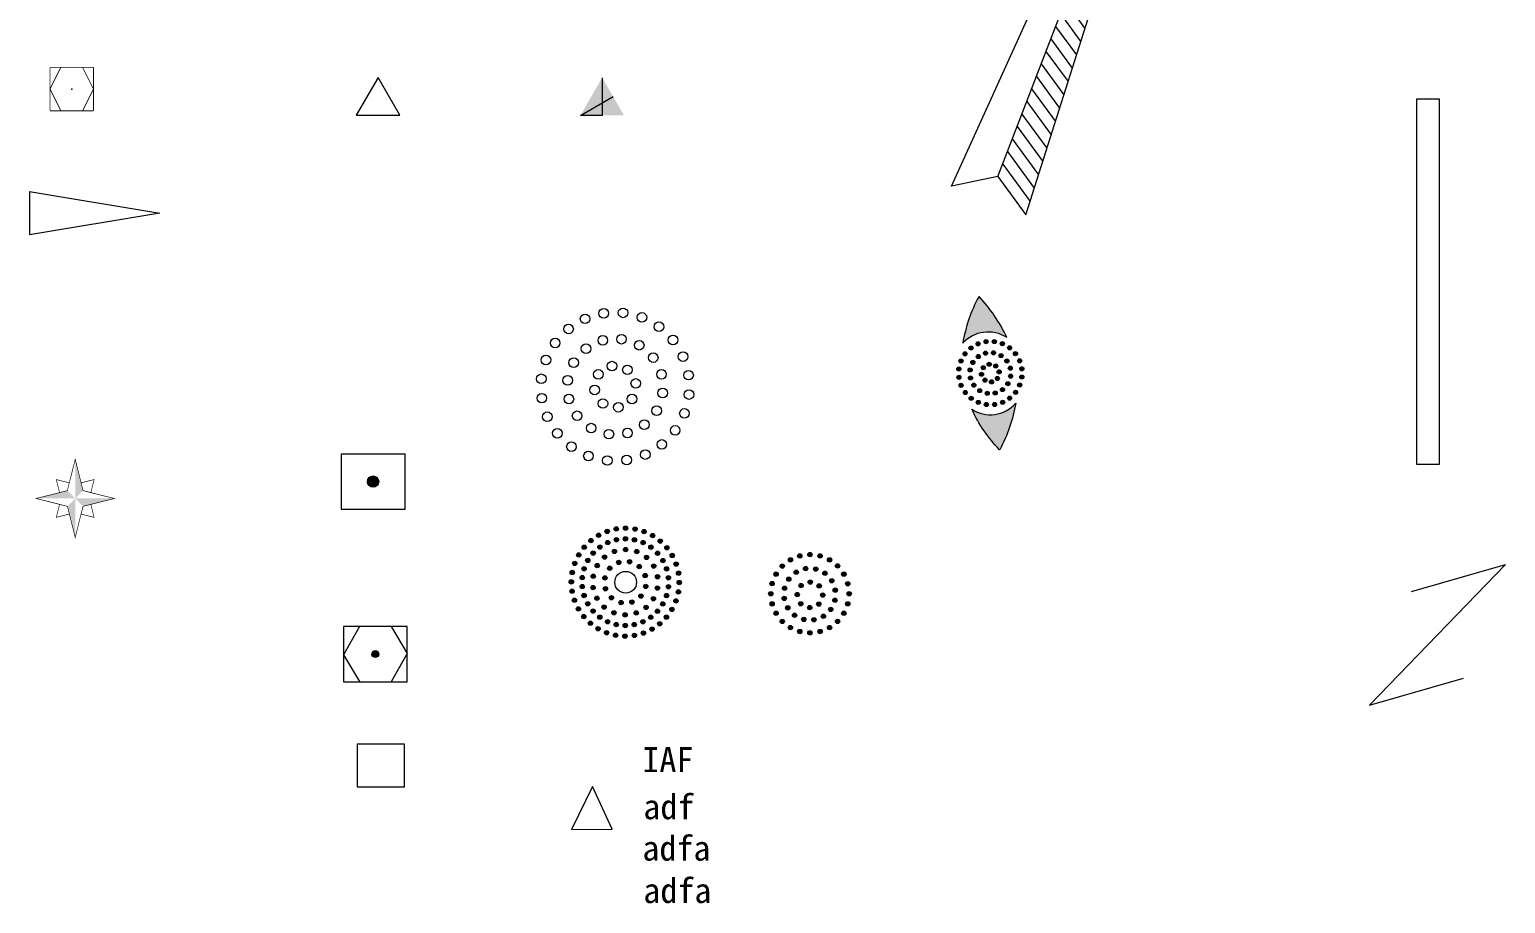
# Model space of a CAD drawing. Header units: metres. Extents: x 19099176 to 20012161, y 3456532 to 4050667.
# Drawn here: x 19149669 to 19179165, y 3725756 to 3743223 of the extents above; entities that cross this region are included whole.
import ezdxf

# ---------------------------------------------------------------- set-up
doc = ezdxf.new("R2010")
doc.units = ezdxf.units.M
doc.header["$MEASUREMENT"] = 0
doc.linetypes.add('ddhxT', pattern=[0])
doc.layers.get('0').update_dxf_attribs({"color": 250, "lineweight": 0})
doc.styles.add('Legend', font='simhei.ttf')

# ---------------------------------------------------------------- blocks, each defined once
blk = doc.blocks.new('DME')
at = {"const_width": 0.02}
for points in [[(-0.25, 0.5), (-0.5, 0)], [(-0.4999999999999966, -0.5), (-0.5, 0.5)], [(-0.5, 0.5), (0.5, 0.5)], [(0.25, 0.5), (0.5, 0)], [(0.5, 0.5), (0.5, -0.5)], [(-0.5, 0), (-0.25, -0.5)], [(0.5, 0), (0.25, -0.5)], [(0.5, -0.5), (-0.4999999999999966, -0.5)]]:
    blk.add_lwpolyline(points, dxfattribs=at)
blk.add_point((0, 0))
blk = doc.blocks.new('TOOL010')
for p, q in [((0, 0.577350269189626), (-0.5000000000000002, -0.2886751345948128)), ((0.5, -0.288675134594813), (0, 0.577350269189626)), ((-0.5000000000000001, -0.288675134594813), (0.5, -0.288675134594813))]:
    blk.add_line(p, q)
blk = doc.blocks.new('强制报告点')
for p, q in [((0, 0.577350269189765), (0, -0.2886751345947687)), ((-0.5, -0.2886751345947687), (0.25, 0.144337567297498)), ((0, -0.2886751345947687), (-0.5, -0.2886751345947687))]:
    blk.add_line(p, q)
blk.add_solid([(0, 0.577350269189765), (-0.5, -0.2886751345947687), (0.5, -0.2886751345947687)])
blk = doc.blocks.new('羽毛')
for p, q in [((-6.391012528474247, -14.09968621527029), (0, 0)), ((-5.327378893327078, -13.87829649848697), (0, 0)), ((-4.685083696596591, -14.7545309401581), (-5.68e-14, 2.84e-14)), ((-0.2420454370471816, -0.6305499212105872), (-0.212863239813089, -0.6703609713792531)), ((-0.131494709736728, -0.3425554304002247), (-0.1156410559699736, -0.3641833633623221)), ((-0.3525961643576068, -0.9185444120209352), (-0.3100854236562327, -0.976538579396184)), ((-0.463146891668032, -1.206538902831282), (-0.4073076074993196, -1.282716187413114)), ((-0.5736976189784855, -1.494533393641653), (-0.5045297913424635, -1.588893795430044)), ((-0.6842483462888822, -1.782527884452008), (-0.6017519751855787, -1.895071403446975)), ((-0.9053498009097892, -2.358516866072732), (-0.7961963428718093, -2.507426619480837)), ((-0.7947990735993358, -2.07052237526237), (-0.6989741590286941, -2.201249011463914)), ((-1.015900528220214, -2.646511356883066), (-0.8934185267149246, -2.813604227497768)), ((-1.126451255530639, -2.934505847693428), (-0.9906407105580683, -3.1197818355147)), ((-1.237001982841064, -3.222500338503792), (-1.087862894401155, -3.425959443531631)), ((-1.347552710151489, -3.51049482931414), (-1.185085078244297, -3.732137051548555)), ((-1.458103437461943, -3.798489320124494), (-1.282307262087414, -4.038314659565486)), ((-1.679204892082793, -4.374478301745221), (-1.476751629773643, -4.650669875599355)), ((-1.568654164772367, -4.086483810934851), (-1.379529445930528, -4.344492267582417)), ((-1.789755619393246, -4.662472792555568), (-1.57397381361676, -4.956847483616286)), ((-1.900306346703671, -4.950467283365938), (-1.671195997459903, -5.263025091633223)), ((-2.010857074014096, -5.238461774176272), (-1.768418181303018, -5.569202699650148)), ((-2.121407801324551, -5.526456264986626), (-1.865640365146133, -5.875380307667086)), ((-2.342509255945401, -6.102445246607343), (-2.060084732832364, -6.487735523700948)), ((-2.231958528634946, -5.81445075579699), (-1.962862548989249, -6.18155791568401)), ((-2.453059983255826, -6.390439737417699), (-2.15730691667548, -6.793913131717862)), ((-2.563610710566279, -6.67843422822807), (-2.254529100518595, -7.100090739734794)), ((-2.674161437876704, -6.966428719038412), (-2.351751284361739, -7.406268347751727)), ((-2.78471216518713, -7.254423209848782), (-2.448973468204854, -7.712445955768671)), ((-2.895262892497555, -7.542417700659136), (-2.54619565204797, -8.018623563785594)), ((-3.116364347118433, -8.118406682279847), (-2.7406400197342, -8.630978779819463)), ((-3.005813619808008, -7.830412191469492), (-2.643417835891085, -8.324801171802532)), ((-3.226915074428858, -8.406401173090202), (-2.837862203577343, -8.937156387836403)), ((-3.337465801739313, -8.694395663900558), (-2.935084387420458, -9.243333995853332)), ((-3.448016529049708, -8.982390154710913), (-3.032306571263574, -9.549511603870261)), ((-3.558567256360162, -9.270384645521276), (-3.129528755106689, -9.855689211887196)), ((-3.669117983670588, -9.55837913633163), (-3.226750938949805, -10.16186681990412)), ((-3.890219438291466, -10.13436811795234), (-3.421195306636036, -10.77422203593798)), ((-3.779668710981013, -9.846373627141979), (-3.323973122792922, -10.46804442792105)), ((-4.000770165601919, -10.42236260876269), (-3.51841749047918, -11.08039964395491)), ((-4.111320892912317, -10.71035709957304), (-3.615639674322295, -11.38657725197184)), ((-4.221871620222772, -10.99835159038341), (-3.71286185816541, -11.69275485998877)), ((-4.332422347533166, -11.28634608119376), (-3.810084042008526, -11.9989324680057)), ((-4.553523802154045, -11.86233506281447), (-4.004528409694755, -12.61128768403956)), ((-4.442973074843621, -11.57434057200412), (-3.907306225851641, -12.30511007602263)), ((-4.6640745294645, -12.15032955362482), (-4.101750593537872, -12.9174652920565)), ((-4.774625256774925, -12.43832404443518), (-4.198972777381015, -13.22364290007343)), ((-4.885175984085349, -12.72631853524554), (-4.296194961224131, -13.52982050809037)), ((-4.999219857705952, -13.00954759246346), (-4.393417145067246, -13.83599811610729)), ((-5.106277438706229, -13.30230751686626), (-4.490639328910362, -14.14217572412422)), ((-5.327378893327078, -13.87829649848697), (-6.391012528474247, -14.09968621527029)), ((-5.327378893327078, -13.87829649848697), (-4.685083696596591, -14.7545309401581)), ((-5.216828166016653, -13.59030200767661), (-4.587861512753476, -14.44835333214117))]:
    blk.add_line(p, q)
blk = doc.blocks.new('_ClosedBlank')
at = {"color": 0}
for p, q in [((-1, 0.1666666666666667), (0, 0)), ((-1, 0.1666666666666667), (-1, -0.1666666666666667)), ((0, 0), (-1, -0.1666666666666667))]:
    blk.add_line(p, q, dxfattribs=at)
blk = doc.blocks.new('TOOL020')
at = {"color": 7, "const_width": 0.05}
blk.add_lwpolyline([(-0.601040764008566, -0.601040764008566), (-3, 0), (-0.601040764008566, 0.601040764008566), (0, 3), (0.601040764008566, 0.601040764008566), (3, 0), (0.601040764008566, -0.601040764008566), (0, -3)], close=True, dxfattribs=at)
for points in [[(-1.199415842747129, 0.4511224956641335), (-1.449568901432421, 1.449568901432421), (-0.4511224956641371, 1.199415842747136)], [(0.4511224956641371, 1.199415842747136), (1.449568901432421, 1.449568901432421), (1.199415842747129, 0.4511224956641335)], [(-0.4511224956641371, -1.199415842747136), (-1.449568901432421, -1.449568901432421), (-1.199415842747129, -0.4511224956641335)], [(1.199415842747129, -0.4511224956641335), (1.449568901432421, -1.449568901432421), (0.4511224956641371, -1.199415842747136)]]:
    blk.add_lwpolyline(points, dxfattribs=at)
at = {"color": 7}
for points in [[(0, 3), (0, 0), (0.601040764008566, 0.601040764008566)], [(0, 0), (-0.601040764008566, 0.601040764008566), (-3, 0)], [(0, 0), (0, -3), (-0.601040764008566, -0.601040764008566)], [(0, 0), (3, 0), (0.601040764008566, -0.601040764008566)]]:
    blk.add_solid(points, dxfattribs=at)
blk = doc.blocks.new('FVOR')
at = {"color": 7, "linetype": 'Continuous', "lineweight": 0}
blk.add_lwpolyline([(-0.04999999999999893, 0), (0.05000000000000071, 0), (0.05000000000000071, 1.6), (-0.04999999999999893, 1.6), (-0.04999999999999893, 0)], close=True, dxfattribs=at)
blk = doc.blocks.new('NDB1')
for centre in [(1334.349452562579, 470.2965033167625), (1334.697545908697, 470.3989749931116), (1335.060299882898, 470.4078618446606), (1335.412993401773, 470.3225582464956), (1334.039741831075, 470.1074300905484), (1335.731590984586, 470.1488774985096), (1333.789519988786, 469.8446403423568), (1334.367657825242, 469.7380837937617), (1334.681753228197, 469.8924272745871), (1335.031004235039, 469.9148229504844), (1335.362240546237, 469.8018612831852), (1335.994380732784, 469.8986556559821), (1333.61583924056, 469.5260427595399), (1334.136536204111, 469.4752899040004), (1334.852314366111, 469.4110242229722), (1335.625034435998, 469.5707396620533), (1336.183453958998, 469.5889449247143), (1333.530535642636, 469.1733492409012), (1334.023574536572, 469.1440535928032), (1334.597544503937, 469.25549147928), (1335.142442121276, 469.3408529833578), (1335.779377916821, 469.2566442590974), (1336.285925635348, 469.2408515785955), (1334.527373264322, 468.9653637241145), (1335.297974865207, 469.0860831209438), (1335.801773592717, 468.9073932520168), (1336.294812486656, 468.8780976041576), (1333.539422493945, 468.8105952664637), (1334.045970212708, 468.7948025859614), (1334.682906008016, 468.710593861701), (1334.973033763177, 468.640422622087), (1335.227803625592, 468.7959553657793), (1335.688811925182, 468.5761569408201), (1333.641894170531, 468.4625019203445), (1334.200313693294, 468.4807071830055), (1335.457690304291, 468.3133630510592), (1336.209508888729, 468.5254040852801), (1333.830967396745, 468.1527911888384), (1334.463107583055, 468.2495855618736), (1334.794343894253, 468.136623894336), (1335.143594901332, 468.1590195704721), (1336.035828140506, 468.2068065024637), (1334.093757144699, 467.9025693465492), (1334.412354727516, 467.7288885983248), (1335.475895566713, 467.7549435282967), (1335.785606298217, 467.9440167545104), (1334.765048246391, 467.6435850003977), (1335.127802220832, 467.6524718517085)]:
    blk.add_circle(centre, 0.08999999999999997)
blk = doc.blocks.new('NDME')
at = {"linetype": 'Continuous', "lineweight": -2}
h = blk.add_hatch(color=7, dxfattribs=at)
edge = h.paths.add_edge_path()
edge.add_arc((-4.485819135879865e-05, -2.273736754432321e-13), 0.025, 0, 360)
at = {"color": 7, "linetype": 'Continuous', "lineweight": -2}
blk.add_lwpolyline([(-0.1399000000001251, -0.120900000000006), (0.1400000000003274, -0.120900000000006), (0.1400000000003274, 0.1208000000000311), (-0.1399000000001251, 0.1208000000000311), (-0.1399000000001251, -0.120900000000006)], close=True, dxfattribs=at)
blk.add_circle((-4.485819135879865e-05, 0), 0.025, dxfattribs=at)
blk = doc.blocks.new('NLOC2')
h = blk.add_hatch(color=256)
edge = h.paths.add_edge_path()
edge.add_arc((-0.5454016056619366, -0.1344090463513794), 0.6825679518313463, 25.2522999999998, 43.43013055555536)
edge.add_line((-0.04971171725082968, 0.3348356056091006), (-0.0510990107941085, 0.3346473473340197))
edge.add_arc((0.5517244506654606, 0.01448663272162776), 0.6825679518313416, 152.0271416666667, 170.2049722222222)
edge.add_line((-0.1208934800406496, 0.1306078114939737), (-0.1208934796523344, 0.1306078097738776))
edge.add_arc((-0.009504310959528084, 0.03336519638673963), 0.147863696559688, 56.57818437177758, 138.879078816222, ccw=False)
h = blk.add_hatch(color=256)
edge = h.paths.add_edge_path()
edge.add_arc((-0.05373292898457294, 0.1281813063828849), 0.008999999999999998, 0, 360)
h = blk.add_hatch(color=256)
edge = h.paths.add_edge_path()
edge.add_arc((-0.01872082837417111, 0.1377126772920292), 0.008999999999999998, 0, 360)
h = blk.add_hatch(color=256)
edge = h.paths.add_edge_path()
edge.add_arc((0.01756516415389342, 0.1378574761661184), 0.008999999999999998, 0, 360)
h = blk.add_hatch(color=256)
edge = h.paths.add_edge_path()
edge.add_arc((0.05265221817717247, 0.128605835201256), 0.008999999999999998, 0, 360)
h = blk.add_hatch(color=256)
edge = h.paths.add_edge_path()
edge.add_arc((-0.1106408039931921, 0.08415245096978197), 0.008999999999999998, 0, 360)
h = blk.add_hatch(color=256)
edge = h.paths.add_edge_path()
edge.add_arc((-0.0850851208797394, 0.1099129106149803), 0.008999999999999998, 0, 360)
h = blk.add_hatch(color=256)
edge = h.paths.add_edge_path()
edge.add_arc((-0.05305762824900739, 0.07231376732829631), 0.008999999999999998, 0, 360)
h = blk.add_hatch(color=256)
edge = h.paths.add_edge_path()
edge.add_arc((-0.02133826249519188, 0.08710092926230573), 0.008999999999999998, 0, 360)
h = blk.add_hatch(color=256)
edge = h.paths.add_edge_path()
edge.add_arc((0.01362541219350533, 0.08862400975783657), 0.008999999999999998, 0, 360)
h = blk.add_hatch(color=256)
edge = h.paths.add_edge_path()
edge.add_arc((0.04651049329095258, 0.07665113361633757), 0.008999999999999998, 0, 360)
h = blk.add_hatch(color=256)
edge = h.paths.add_edge_path()
edge.add_arc((0.08414920894574607, 0.1105882384400729), 0.008999999999999998, 0, 360)
h = blk.add_hatch(color=256)
edge = h.paths.add_edge_path()
edge.add_arc((0.1099096685911718, 0.08503255532639287), 0.008999999999999998, 0, 360)
h = blk.add_hatch(color=256)
edge = h.paths.add_edge_path()
edge.add_arc((-0.1379100417188965, 0.01756840617827038), 0.008999999999999998, 0, 360)
h = blk.add_hatch(color=256)
edge = h.paths.add_edge_path()
edge.add_arc((-0.1286584007539204, 0.052655460200981), 0.008999999999999998, 0, 360)
h = blk.add_hatch(color=256)
edge = h.paths.add_edge_path()
edge.add_arc((-0.08867657531118311, 0.0136286542168591), 0.008999999999999998, 0, 360)
h = blk.add_hatch(color=256)
edge = h.paths.add_edge_path()
edge.add_arc((-0.07670369916922937, 0.04651373531442005), 0.008999999999999998, 0, 360)
h = blk.add_hatch(color=256)
edge = h.paths.add_edge_path()
edge.add_arc((-0.03867363201334229, -0.005269439166568191), 0.008999999999999998, 0, 360)
h = blk.add_hatch(color=256)
edge = h.paths.add_edge_path()
edge.add_arc((-0.03106317794663482, 0.02359337706002407), 0.008999999999999998, 0, 360)
h = blk.add_hatch(color=256)
edge = h.paths.add_edge_path()
edge.add_arc((-0.005272681190035655, 0.03862106645988206), 0.008999999999999998, 0, 360)
h = blk.add_hatch(color=256)
edge = h.paths.add_edge_path()
edge.add_arc((0.02359013503610186, 0.03101061239351566), 0.008999999999999998, 0, 360)
h = blk.add_hatch(color=256)
edge = h.paths.add_edge_path()
edge.add_arc((0.03861782443618722, 0.00522011563725755), 0.008999999999999998, 0, 360)
h = blk.add_hatch(color=256)
edge = h.paths.add_edge_path()
edge.add_arc((0.07231052530460147, 0.05300506269588823), 0.008999999999999998, 0, 360)
h = blk.add_hatch(color=256)
edge = h.paths.add_edge_path()
edge.add_arc((0.08709768723838351, 0.02128569694195903), 0.008999999999999998, 0, 360)
h = blk.add_hatch(color=256)
edge = h.paths.add_edge_path()
edge.add_arc((0.1281780643594175, 0.05368036343168114), 0.008999999999999998, 0, 360)
h = blk.add_hatch(color=256)
edge = h.paths.add_edge_path()
edge.add_arc((0.1377094352683343, 0.01866826282162037), 0.008999999999999998, 0, 360)
h = blk.add_hatch(color=256)
edge = h.paths.add_edge_path()
edge.add_arc((-0.1377652428454894, -0.01871758635093101), 0.008999999999999998, 0, 360)
h = blk.add_hatch(color=256)
edge = h.paths.add_edge_path()
edge.add_arc((-0.128233871935663, -0.05372968696099178), 0.008999999999999998, 0, 360)
h = blk.add_hatch(color=256)
edge = h.paths.add_edge_path()
edge.add_arc((-0.08715349481553858, -0.02133502047126967), 0.008999999999999998, 0, 360)
h = blk.add_hatch(color=256)
edge = h.paths.add_edge_path()
edge.add_arc((-0.07236633288084704, -0.05305438622519887), 0.008999999999999998, 0, 360)
h = blk.add_hatch(color=256)
edge = h.paths.add_edge_path()
edge.add_arc((-0.02364594261325692, -0.0310599359228263), 0.008999999999999998, 0, 360)
h = blk.add_hatch(color=256)
edge = h.paths.add_edge_path()
edge.add_arc((0.00521687361288059, -0.0386703899891927), 0.008999999999999998, 0, 360)
h = blk.add_hatch(color=256)
edge = h.paths.add_edge_path()
edge.add_arc((0.03100737036947976, -0.02364270058933471), 0.008999999999999998, 0, 360)
h = blk.add_hatch(color=256)
edge = h.paths.add_edge_path()
edge.add_arc((0.05300182067185233, -0.07236309085760695), 0.008999999999999998, 0, 360)
h = blk.add_hatch(color=256)
edge = h.paths.add_edge_path()
edge.add_arc((0.0766478915929838, -0.04656305884373069), 0.008999999999999998, 0, 360)
h = blk.add_hatch(color=256)
edge = h.paths.add_edge_path()
edge.add_arc((0.08862076773402805, -0.01367797774616974), 0.008999999999999998, 0, 360)
h = blk.add_hatch(color=256)
edge = h.paths.add_edge_path()
edge.add_arc((0.1286025931767654, -0.05270478373029164), 0.008999999999999998, 0, 360)
h = blk.add_hatch(color=256)
edge = h.paths.add_edge_path()
edge.add_arc((0.1378542341417415, -0.01761772970758102), 0.008999999999999998, 0, 360)
h = blk.add_hatch(color=256)
edge = h.paths.add_edge_path()
edge.add_arc((-0.1099654761683269, -0.08508187885570351), 0.008999999999999998, 0, 360)
h = blk.add_hatch(color=256)
edge = h.paths.add_edge_path()
edge.add_arc((-0.08420501652290113, -0.1106375619693836), 0.008999999999999998, 0, 360)
h = blk.add_hatch(color=256)
edge = h.paths.add_edge_path()
edge.add_arc((-0.05270802575341804, -0.1286551587305667), 0.008999999999999998, 0, 360)
h = blk.add_hatch(color=256)
edge = h.paths.add_edge_path()
edge.add_arc((-0.04656630086810765, -0.07670045714564822), 0.008999999999999998, 0, 360)
h = blk.add_hatch(color=256)
edge = h.paths.add_edge_path()
edge.add_arc((-0.01762097173104848, -0.1379067996954291), 0.008999999999999998, 0, 360)
h = blk.add_hatch(color=256)
edge = h.paths.add_edge_path()
edge.add_arc((-0.0136812197697509, -0.08867333328714722), 0.008999999999999998, 0, 360)
h = blk.add_hatch(color=256)
edge = h.paths.add_edge_path()
edge.add_arc((0.01866502079792554, -0.1377620008213398), 0.008999999999999998, 0, 360)
h = blk.add_hatch(color=256)
edge = h.paths.add_edge_path()
edge.add_arc((0.02128245491894631, -0.08715025279161637), 0.008999999999999998, 0, 360)
h = blk.add_hatch(color=256)
edge = h.paths.add_edge_path()
edge.add_arc((0.05367712140832737, -0.1282306299121956), 0.008999999999999998, 0, 360)
h = blk.add_hatch(color=256)
edge = h.paths.add_edge_path()
edge.add_arc((0.08502931330258434, -0.109962234144291), 0.008999999999999998, 0, 360)
h = blk.add_hatch(color=256)
edge = h.paths.add_edge_path()
edge.add_arc((0.110584996416037, -0.08420177449909261), 0.008999999999999998, 0, 360)
h = blk.add_hatch(color=256)
edge = h.paths.add_edge_path()
edge.add_arc((-0.5614912361043025, -0.01585387467514465), 0.6825679518313355, 332.0271416666668, 350.2049722222223, ccw=False)
edge.add_line((0.04133222535529057, -0.3360145892872879), (0.03994493181201086, -0.3362028475623706))
edge.add_arc((0.5356348202240042, 0.1330418043980899), 0.6825679518313447, 205.2522999999996, 223.4301305555552, ccw=False)
edge.add_line((-0.08170558743677248, -0.158145128578667), (-0.08170558233893743, -0.1581451433694294))
edge.add_arc((-0.0002624792132337461, -0.0347324492900043), 0.1478636943493474, 236.5781883716699, 318.8790828161142)
for points in [[(0.07193880199793057, 0.1567778866253775, 0.07948249292981978), (-0.04971171725082968, 0.3348356056092143), (-0.05109901079322299, 0.3346473473341121, 0.07948249292981978), (-0.1208934800406496, 0.1306078114940874), (-0.1208934796522954, 0.1306078097740055, -0.3753818448763275)], [(0.1111266946018077, -0.1319750534470359, -0.07948249292981978), (0.04133222535529057, -0.3360145892871742), (0.03994493181198777, -0.3362028475621628, -0.07948249292981978), (-0.08170558743677248, -0.1581451285784397), (-0.08170558233905467, -0.1581451433692109, 0.3753818448763275)]]:
    blk.add_lwpolyline(points, format="xyb", close=True)
for centre in [(-0.05373292898457294, 0.1281813063831123), (-0.01872082837417111, 0.1377126772922566), (0.01756516415389342, 0.1378574761663458), (0.05265221817717247, 0.1286058352014834), (-0.1106408039931921, 0.08415245097000934), (-0.0850851208797394, 0.1099129106152077), (-0.05305762824900739, 0.07231376732852368), (-0.02133826249519188, 0.0871009292625331), (0.01362541219350533, 0.08862400975806395), (0.04651049329095258, 0.07665113361656495), (0.08414920894574607, 0.1105882384403003), (0.1099096685911718, 0.08503255532662024), (-0.1379100417188965, 0.01756840617849775), (-0.1286584007539204, 0.05265546020120837), (-0.08867657531118311, 0.01362865421708648), (-0.07670369916922937, 0.04651373531453373), (-0.03867363201334229, -0.005269439166340817), (-0.03106317794663482, 0.02359337706025144), (-0.005272681190035655, 0.03862106646010943), (0.02359013503610186, 0.03101061239374303), (0.03861782443618722, 0.005220115637484923), (0.07231052530460147, 0.0530050626961156), (0.08709768723838351, 0.02128569694218641), (0.1281780643594175, 0.05368036343190852), (0.1377094352683343, 0.01866826282184775), (-0.1377652428454894, -0.01871758635070364), (-0.128233871935663, -0.05372968696076441), (-0.08715349481553858, -0.02133502047115599), (-0.07236633288084704, -0.05305438622508518), (-0.02364594261325692, -0.03105993592259892), (0.00521687361288059, -0.03867038998896533), (0.03100737036947976, -0.02364270058922102), (0.05300182067185233, -0.07236309085737958), (0.0766478915929838, -0.04656305884350331), (0.08862076773402805, -0.01367797774594237), (0.1286025931767654, -0.05270478373006426), (0.1378542341417415, -0.01761772970735365), (-0.1099654761683269, -0.08508187885558982), (-0.08420501652290113, -0.1106375619691562), (-0.05270802575341804, -0.1286551587303393), (-0.04656630086810765, -0.07670045714553453), (-0.01762097173104848, -0.1379067996952017), (-0.0136812197697509, -0.08867333328703353), (0.01866502079792554, -0.1377620008211125), (0.02128245491894631, -0.087150252791389), (0.05367712140832737, -0.1282306299120819), (0.08502931330258434, -0.1099622341440636), (0.110584996416037, -0.08420177449886523)]:
    blk.add_circle(centre, 0.008999999999999998)
blk = doc.blocks.new('NVORDM')
at = {"lineweight": -2}
h = blk.add_hatch(color=7, dxfattribs=at)
edge = h.paths.add_edge_path()
edge.add_arc((-4.485819135879865e-05, -2.273736754432321e-13), 0.015, 0, 360)
at = {"color": 7, "lineweight": -2}
blk.add_lwpolyline([(-0.1400000000003274, -0.120900000000006), (0.1399000000001251, -0.120900000000006), (0.1399000000001251, 0.1208000000000311), (-0.1400000000003274, 0.1208000000000311), (-0.1400000000003274, -0.120900000000006)], close=True, dxfattribs=at)
for points in [[(-0.06970000000001164, 0.1208000000000311), (-0.1400000000003274, -0.002899999999954161), (-0.06960000000071886, -0.1201999999999543)], [(0.06970000000001164, 0.1208000000000311), (0.1399000000001251, 0.00180000000000291), (0.06919999999990978, -0.120900000000006)]]:
    blk.add_lwpolyline(points, dxfattribs=at)
blk.add_circle((-4.485819135879865e-05, 0), 0.015, dxfattribs=at)
blk = doc.blocks.new('ZHE')
for p, q in [((-0.107300000000123, -0.290800000000047), (0.2404999999998836, 0.0684999999999718)), ((0, -5.684341886080801e-14), (0.2404999999998836, 0.0684999999999718)), ((-0.107300000000123, -0.290800000000047), (0.1331999999997606, -0.2220000000000368))]:
    blk.add_line(p, q)
blk = doc.blocks.new('NDME1')
at = {"color": 7}
blk.add_lwpolyline([(-0.1066882412178529, -0.08785238196969658), (0.110011734366708, -0.08785238196969658), (0.110011734366708, 0.1086475997192338), (-0.1066882412178529, 0.1086475997192338), (-0.1066882412178529, -0.08785238196969658)], close=True, dxfattribs=at)
blk = doc.blocks.new('NLOC')
h = blk.add_hatch(color=256)
edge = h.paths.add_edge_path()
edge.add_arc((-0.1245242098721064, 0.2160986104047424), 0.01, 0, 360)
h = blk.add_hatch(color=256)
edge = h.paths.add_edge_path()
edge.add_arc((-0.08517273584038776, 0.2341524628939169), 0.009999999999999998, 0, 360)
h = blk.add_hatch(color=256)
edge = h.paths.add_edge_path()
edge.add_arc((-0.04328408053697785, 0.2450987250427943), 0.009999999999999998, 0, 360)
h = blk.add_hatch(color=256)
edge = h.paths.add_edge_path()
edge.add_arc((-0.04279060095086606, 0.1953185293656361), 0.009999999999999998, 0, 360)
h = blk.add_hatch(color=256)
edge = h.paths.add_edge_path()
edge.add_arc((-0.001331009555542551, 0.1996048002150701), 0.009999999999999998, 0, 360)
h = blk.add_hatch(color=256)
edge = h.paths.add_edge_path()
edge.add_arc((-0.0001310095558437752, 0.248604800215162), 0.009999999999999998, 0, 360)
h = blk.add_hatch(color=256)
edge = h.paths.add_edge_path()
edge.add_arc((0.04011375611389667, 0.1951774720148478), 0.009999999999999998, 0, 360)
h = blk.add_hatch(color=256)
edge = h.paths.add_edge_path()
edge.add_arc((0.04297529287759971, 0.2445641580908386), 0.009999999999999998, 0, 360)
h = blk.add_hatch(color=256)
edge = h.paths.add_edge_path()
edge.add_arc((0.08472506357429666, 0.233099571536286), 0.009999999999999998, 0, 360)
h = blk.add_hatch(color=256)
edge = h.paths.add_edge_path()
edge.add_arc((0.1238497568829189, 0.2145593862124997), 0.009999999999999998, 0, 360)
h = blk.add_hatch(color=256)
edge = h.paths.add_edge_path()
edge.add_arc((-0.1909463365564079, 0.1610616559984237), 0.009999999999999998, 0, 360)
h = blk.add_hatch(color=256)
edge = h.paths.add_edge_path()
edge.add_arc((-0.1601428280055188, 0.1914857247477357), 0.01, 0, 360)
h = blk.add_hatch(color=256)
edge = h.paths.add_edge_path()
edge.add_arc((-0.1496069801851263, 0.1338901494304992), 0.009999999999999998, 0, 360)
h = blk.add_hatch(color=256)
edge = h.paths.add_edge_path()
edge.add_arc((-0.118584872959218, 0.1617271517784502), 0.009999999999999998, 0, 360)
h = blk.add_hatch(color=256)
edge = h.paths.add_edge_path()
edge.add_arc((-0.082453034982791, 0.182505990070581), 0.009999999999999998, 0, 360)
h = blk.add_hatch(color=256)
edge = h.paths.add_edge_path()
edge.add_arc((-0.05186826555200241, 0.141772041489844), 0.009999999999999998, 0, 360)
h = blk.add_hatch(color=256)
edge = h.paths.add_edge_path()
edge.add_arc((-0.0004310095546316006, 0.1504048002150284), 0.009999999999999998, 0, 360)
h = blk.add_hatch(color=256)
edge = h.paths.add_edge_path()
edge.add_arc((-0.0004310095546316006, 0.1504048002150284), 0.009999999999999998, 0, 360)
h = blk.add_hatch(color=256)
edge = h.paths.add_edge_path()
edge.add_arc((0.05085677771512565, 0.1409243622181293), 0.009999999999999998, 0, 360)
h = blk.add_hatch(color=256)
edge = h.paths.add_edge_path()
edge.add_arc((0.07973236092584557, 0.1822300402521932), 0.009999999999999995, 0, 360)
h = blk.add_hatch(color=256)
edge = h.paths.add_edge_path()
edge.add_arc((0.1157932817368419, 0.1613283698236501), 0.009999999999999998, 0, 360)
h = blk.add_hatch(color=256)
edge = h.paths.add_edge_path()
edge.add_arc((0.1467204832697462, 0.1333859640243418), 0.009999999999999998, 0, 360)
h = blk.add_hatch(color=256)
edge = h.paths.add_edge_path()
edge.add_arc((0.1591605887888363, 0.1895069362692539), 0.009999999999999998, 0, 360)
h = blk.add_hatch(color=256)
edge = h.paths.add_edge_path()
edge.add_arc((0.1895846575398537, 0.1587034277202974), 0.01, 0, 360)
h = blk.add_hatch(color=256)
edge = h.paths.add_edge_path()
edge.add_arc((-0.2345389718229853, 0.08662613078377035), 0.01, 0, 360)
h = blk.add_hatch(color=256)
edge = h.paths.add_edge_path()
edge.add_arc((-0.2159987864979485, 0.1257508240906873), 0.009999999999999998, 0, 360)
h = blk.add_hatch(color=256)
edge = h.paths.add_edge_path()
edge.add_arc((-0.1911813179685851, 0.06216339880268151), 0.009999999999999998, 0, 360)
h = blk.add_hatch(color=256)
edge = h.paths.add_edge_path()
edge.add_arc((-0.1741635417129146, 0.1002115936062182), 0.009999999999999998, 0, 360)
h = blk.add_hatch(color=256)
edge = h.paths.add_edge_path()
edge.add_arc((-0.1311050918466208, 0.07639101646964264), 0.009999999999999998, 0, 360)
h = blk.add_hatch(color=256)
edge = h.paths.add_edge_path()
edge.add_arc((-0.09725089806852338, 0.1160673241504355), 0.01, 0, 360)
h = blk.add_hatch(color=256)
edge = h.paths.add_edge_path()
edge.add_arc((-0.07332106669582572, 0.06427588389919947), 0.009999999999999998, 0, 360)
h = blk.add_hatch(color=256)
edge = h.paths.add_edge_path()
edge.add_arc((-0.03169915006310475, 0.09152089060091839), 0.01, 0, 360)
h = blk.add_hatch(color=256)
edge = h.paths.add_edge_path()
edge.add_arc((0.0179689904443876, 0.09430480021501353), 0.009999999999999998, 0, 360)
h = blk.add_hatch(color=256)
edge = h.paths.add_edge_path()
edge.add_arc((0.06237481668995315, 0.07188166640855798), 0.009999999999999998, 0, 360)
h = blk.add_hatch(color=256)
edge = h.paths.add_edge_path()
edge.add_arc((0.09580903218557069, 0.1144742082378798), 0.009999999999999998, 0, 360)
h = blk.add_hatch(color=256)
edge = h.paths.add_edge_path()
edge.add_arc((0.1290038485440164, 0.07424461720688669), 0.009999999999999998, 0, 360)
h = blk.add_hatch(color=256)
edge = h.paths.add_edge_path()
edge.add_arc((0.1711622984103087, 0.09962404007023906), 0.009999999999999998, 0, 360)
h = blk.add_hatch(color=256)
edge = h.paths.add_edge_path()
edge.add_arc((0.1880505025537786, 0.06151815604573585), 0.01, 0, 360)
h = blk.add_hatch(color=256)
edge = h.paths.add_edge_path()
edge.add_arc((0.2141975431950414, 0.1230848095856345), 0.009999999999999998, 0, 360)
h = blk.add_hatch(color=256)
edge = h.paths.add_edge_path()
edge.add_arc((0.2322513956842158, 0.08373333555368845), 0.01, 0, 360)
h = blk.add_hatch(color=256)
edge = h.paths.add_edge_path()
edge.add_arc((-0.2500442005002697, 0.001770057653288859), 0.009999999999999998, 0, 360)
h = blk.add_hatch(color=256)
edge = h.paths.add_edge_path()
edge.add_arc((-0.2460035583781064, 0.04487636008616391), 0.009999999999999998, 0, 360)
h = blk.add_hatch(color=256)
edge = h.paths.add_edge_path()
edge.add_arc((-0.1999165504676057, 0.02140845370820443), 0.009999999999999993, 0, 360)
h = blk.add_hatch(color=256)
edge = h.paths.add_edge_path()
edge.add_arc((-0.1493475314855459, 0.02752866671323773), 0.009999999999999998, 0, 360)
h = blk.add_hatch(color=256)
edge = h.paths.add_edge_path()
edge.add_arc((-0.09574420050194021, 0.01987005765352023), 0.009999999999999998, 0, 360)
h = blk.add_hatch(color=256)
edge = h.paths.add_edge_path()
edge.add_arc((0.08961982339315, 0.03025974977720125), 0.009999999999999998, 0, 360)
h = blk.add_hatch(color=256)
edge = h.paths.add_edge_path()
edge.add_arc((0.1464374420356762, 0.0250878715289673), 0.009999999999999998, 0, 360)
h = blk.add_hatch(color=256)
edge = h.paths.add_edge_path()
edge.add_arc((0.1966470001389098, 0.02073372193513023), 0.009999999999999998, 0, 360)
h = blk.add_hatch(color=256)
edge = h.paths.add_edge_path()
edge.add_arc((0.2431976578336617, 0.04184468024993748), 0.009999999999999998, 0, 360)
h = blk.add_hatch(color=256)
edge = h.paths.add_edge_path()
edge.add_arc((0.2467037330052335, -0.001308390730855535), 0.01, 0, 360)
h = blk.add_hatch(color=256)
edge = h.paths.add_edge_path()
edge.add_arc((-0.2465381253296073, -0.04138301332727679), 0.009999999999999998, 0, 360)
h = blk.add_hatch(color=256)
edge = h.paths.add_edge_path()
edge.add_arc((-0.1999874676330364, -0.02027205501246954), 0.009999999999999998, 0, 360)
h = blk.add_hatch(color=256)
edge = h.paths.add_edge_path()
edge.add_arc((-0.1913909700488148, -0.06105648912307515), 0.009999999999999998, 0, 360)
h = blk.add_hatch(color=256)
edge = h.paths.add_edge_path()
edge.add_arc((-0.1497779095307123, -0.0246262046063066), 0.009999999999999998, 0, 360)
h = blk.add_hatch(color=256)
edge = h.paths.add_edge_path()
edge.add_arc((-0.132344316039962, -0.0737829502841123), 0.01, 0, 360)
h = blk.add_hatch(color=256)
edge = h.paths.add_edge_path()
edge.add_arc((-0.09296029088727664, -0.02979808285442687), 0.01, 0, 360)
h = blk.add_hatch(color=256)
edge = h.paths.add_edge_path()
edge.add_arc((-0.06571528418498929, -0.07141999948612465), 0.009999999999999998, 0, 360)
h = blk.add_hatch(color=256)
edge = h.paths.add_edge_path()
edge.add_arc((0.06998059919988009, -0.06381421697653877), 0.009999999999999998, 0, 360)
h = blk.add_hatch(color=256)
edge = h.paths.add_edge_path()
edge.add_arc((0.09240373300599458, -0.01940839073097322), 0.01, 0, 360)
h = blk.add_hatch(color=256)
edge = h.paths.add_edge_path()
edge.add_arc((0.1277646243515846, -0.07592934954686825), 0.009999999999999998, 0, 360)
h = blk.add_hatch(color=256)
edge = h.paths.add_edge_path()
edge.add_arc((0.1460070639886908, -0.02706699979069072), 0.009999999999999998, 0, 360)
h = blk.add_hatch(color=256)
edge = h.paths.add_edge_path()
edge.add_arc((0.1878408504726394, -0.06170173187990713), 0.009999999999999998, 0, 360)
h = blk.add_hatch(color=256)
edge = h.paths.add_edge_path()
edge.add_arc((0.1965760829716601, -0.02094678678543005), 0.009999999999999993, 0, 360)
h = blk.add_hatch(color=256)
edge = h.paths.add_edge_path()
edge.add_arc((0.2426630908821608, -0.04441469316338953), 0.009999999999999998, 0, 360)
h = blk.add_hatch(color=256)
edge = h.paths.add_edge_path()
edge.add_arc((-0.2355918631801615, -0.08327166863102775), 0.009999999999999998, 0, 360)
h = blk.add_hatch(color=256)
edge = h.paths.add_edge_path()
edge.add_arc((-0.2175380106900775, -0.1226231426629738), 0.01, 0, 360)
h = blk.add_hatch(color=256)
edge = h.paths.add_edge_path()
edge.add_arc((-0.1745027659044354, -0.09916237314746468), 0.01, 0, 360)
h = blk.add_hatch(color=256)
edge = h.paths.add_edge_path()
edge.add_arc((-0.1500609507647823, -0.1329242971016811), 0.009999999999999998, 0, 360)
h = blk.add_hatch(color=256)
edge = h.paths.add_edge_path()
edge.add_arc((-0.09914949968151632, -0.1140125413151054), 0.009999999999999998, 0, 360)
h = blk.add_hatch(color=256)
edge = h.paths.add_edge_path()
edge.add_arc((-0.05419724521016178, -0.1404626952954686), 0.009999999999999998, 0, 360)
h = blk.add_hatch(color=256)
edge = h.paths.add_edge_path()
edge.add_arc((-0.02130945793851424, -0.09384313329246652), 0.009999999999999998, 0, 360)
h = blk.add_hatch(color=256)
edge = h.paths.add_edge_path()
edge.add_arc((0.02835868256715912, -0.0910592236782577), 0.009999999999999998, 0, 360)
h = blk.add_hatch(color=256)
edge = h.paths.add_edge_path()
edge.add_arc((0.04852779805605678, -0.1413103745670696), 0.01, 0, 360)
h = blk.add_hatch(color=256)
edge = h.paths.add_edge_path()
edge.add_arc((0.09391043057257775, -0.1156056572278885), 0.009999999999999998, 0, 360)
h = blk.add_hatch(color=256)
edge = h.paths.add_edge_path()
edge.add_arc((0.1462665126909997, -0.1334284825078385), 0.009999999999999998, 0, 360)
h = blk.add_hatch(color=256)
edge = h.paths.add_edge_path()
edge.add_arc((0.1708230742178785, -0.09974992668344385), 0.009999999999999998, 0, 360)
h = blk.add_hatch(color=256)
edge = h.paths.add_edge_path()
edge.add_arc((0.2126583190029123, -0.1252891571680266), 0.009999999999999998, 0, 360)
h = blk.add_hatch(color=256)
edge = h.paths.add_edge_path()
edge.add_arc((0.2311985043279492, -0.08616446386122334), 0.009999999999999998, 0, 360)
h = blk.add_hatch(color=256)
edge = h.paths.add_edge_path()
edge.add_arc((-0.1929251250339803, -0.1582417607975231), 0.009999999999999998, 0, 360)
h = blk.add_hatch(color=256)
edge = h.paths.add_edge_path()
edge.add_arc((-0.162501056284782, -0.1890452693464795), 0.009999999999999998, 0, 360)
h = blk.add_hatch(color=256)
edge = h.paths.add_edge_path()
edge.add_arc((-0.119133749231878, -0.1608667029009894), 0.009999999999999998, 0, 360)
h = blk.add_hatch(color=256)
edge = h.paths.add_edge_path()
edge.add_arc((-0.0830728284217912, -0.1817683733295326), 0.009999999999999998, 0, 360)
h = blk.add_hatch(color=256)
edge = h.paths.add_edge_path()
edge.add_arc((-0.0434542236098423, -0.1947158050923008), 0.009999999999999998, 0, 360)
h = blk.add_hatch(color=256)
edge = h.paths.add_edge_path()
edge.add_arc((-0.002909457940404536, -0.1499431332923677), 0.009999999999999998, 0, 360)
h = blk.add_hatch(color=256)
edge = h.paths.add_edge_path()
edge.add_arc((-0.002009457940403081, -0.1991431332924094), 0.009999999999999998, 0, 360)
h = blk.add_hatch(color=256)
edge = h.paths.add_edge_path()
edge.add_arc((0.03945013345492043, -0.1948568624428617), 0.009999999999999998, 0, 360)
h = blk.add_hatch(color=256)
edge = h.paths.add_edge_path()
edge.add_arc((0.07911256748775486, -0.1820443231478066), 0.009999999999999998, 0, 360)
h = blk.add_hatch(color=256)
edge = h.paths.add_edge_path()
edge.add_arc((0.1152444054641819, -0.1612654848557895), 0.01, 0, 360)
h = blk.add_hatch(color=256)
edge = h.paths.add_edge_path()
edge.add_arc((0.1568023605104827, -0.1910240578249613), 0.009999999999999998, 0, 360)
h = blk.add_hatch(color=256)
edge = h.paths.add_edge_path()
edge.add_arc((0.1876058690613718, -0.160599989075763), 0.009999999999999998, 0, 360)
h = blk.add_hatch(color=256)
edge = h.paths.add_edge_path()
edge.add_arc((-0.1271902243770455, -0.2140977192900664), 0.009999999999999998, 0, 360)
h = blk.add_hatch(color=256)
edge = h.paths.add_edge_path()
edge.add_arc((-0.08806553106933279, -0.2326379046136253), 0.009999999999999998, 0, 360)
h = blk.add_hatch(color=256)
edge = h.paths.add_edge_path()
edge.add_arc((-0.04631576037263585, -0.2441024911681779), 0.009999999999999998, 0, 360)
h = blk.add_hatch(color=256)
edge = h.paths.add_edge_path()
edge.add_arc((-0.003209457940101856, -0.2481431332923876), 0.009999999999999998, 0, 360)
h = blk.add_hatch(color=256)
edge = h.paths.add_edge_path()
edge.add_arc((0.03994361304103222, -0.2446370581201336), 0.009999999999999998, 0, 360)
h = blk.add_hatch(color=256)
edge = h.paths.add_edge_path()
edge.add_arc((0.08183226834444213, -0.2336907959712562), 0.01, 0, 360)
h = blk.add_hatch(color=256)
edge = h.paths.add_edge_path()
edge.add_arc((0.1211837423779798, -0.2156369434821954), 0.009999999999999998, 0, 360)
for centre, radius in [((-0.1245242098721064, 0.2160986104047424), 0.01), ((-0.08517273584038776, 0.2341524628939169), 0.009999999999999998), ((-0.04328408053697785, 0.2450987250427943), 0.009999999999999998), ((-0.04279060095086606, 0.1953185293656361), 0.009999999999999998), ((-0.001331009555542551, 0.1996048002150701), 0.009999999999999998), ((-0.0001310095558437752, 0.248604800215162), 0.009999999999999998), ((0.04011375611389667, 0.1951774720148478), 0.009999999999999998), ((0.04297529287759971, 0.2445641580908386), 0.009999999999999998), ((0.08472506357429666, 0.233099571536286), 0.009999999999999998), ((0.1238497568829189, 0.2145593862124997), 0.009999999999999998), ((-0.1909463365564079, 0.1610616559984237), 0.009999999999999998), ((-0.1601428280055188, 0.1914857247477357), 0.01), ((-0.1496069801851263, 0.1338901494304992), 0.009999999999999998), ((-0.118584872959218, 0.1617271517784502), 0.009999999999999998), ((-0.082453034982791, 0.182505990070581), 0.009999999999999998), ((-0.05186826555200241, 0.141772041489844), 0.009999999999999998), ((-0.0004310095546316006, 0.1504048002150284), 0.009999999999999998), ((-0.0004310095546316006, 0.1504048002150284), 0.009999999999999998), ((0.05085677771512565, 0.1409243622181293), 0.009999999999999998), ((0.07973236092584557, 0.1822300402521932), 0.009999999999999995), ((0.1157932817368419, 0.1613283698236501), 0.009999999999999998), ((0.1467204832697462, 0.1333859640243418), 0.009999999999999998), ((0.1591605887888363, 0.1895069362692539), 0.009999999999999998), ((0.1895846575398537, 0.1587034277202974), 0.01), ((-0.2345389718229853, 0.08662613078377035), 0.01), ((-0.2159987864979485, 0.1257508240906873), 0.009999999999999998), ((-0.1911813179685851, 0.06216339880268151), 0.009999999999999998), ((-0.1741635417129146, 0.1002115936062182), 0.009999999999999998), ((-0.1311050918466208, 0.07639101646964264), 0.009999999999999998), ((-0.09725089806852338, 0.1160673241504355), 0.01), ((-0.07332106669582572, 0.06427588389919947), 0.009999999999999998), ((-0.03169915006310475, 0.09152089060091839), 0.01), ((0.0179689904443876, 0.09430480021501353), 0.009999999999999998), ((0.06237481668995315, 0.07188166640855798), 0.009999999999999998), ((0.09580903218557069, 0.1144742082378798), 0.009999999999999998), ((0.1290038485440164, 0.07424461720688669), 0.009999999999999998), ((0.1711622984103087, 0.09962404007023906), 0.009999999999999998), ((0.1880505025537786, 0.06151815604573585), 0.01), ((0.2141975431950414, 0.1230848095856345), 0.009999999999999998), ((0.2322513956842158, 0.08373333555368845), 0.01), ((-0.2500442005002697, 0.001770057653288859), 0.009999999999999998), ((-0.2460035583781064, 0.04487636008616391), 0.009999999999999998), ((-0.1999165504676057, 0.02140845370820443), 0.009999999999999993), ((-0.1493475314855459, 0.02752866671323773), 0.009999999999999998), ((-0.09574420050194021, 0.01987005765352023), 0.009999999999999998), ((-2.023374690907076e-05, -1.916653866373963e-05), 0.05), ((0.08961982339315, 0.03025974977720125), 0.009999999999999998), ((0.1464374420356762, 0.0250878715289673), 0.009999999999999998), ((0.1966470001389098, 0.02073372193513023), 0.009999999999999998), ((0.2431976578336617, 0.04184468024993748), 0.009999999999999998), ((0.2467037330052335, -0.001308390730855535), 0.01), ((-0.2465381253296073, -0.04138301332727679), 0.009999999999999998), ((-0.1999874676330364, -0.02027205501246954), 0.009999999999999998), ((-0.1913909700488148, -0.06105648912307515), 0.009999999999999998), ((-0.1497779095307123, -0.0246262046063066), 0.009999999999999998), ((-0.132344316039962, -0.0737829502841123), 0.01), ((-0.09296029088727664, -0.02979808285442687), 0.01), ((-0.06571528418498929, -0.07141999948612465), 0.009999999999999998), ((0.06998059919988009, -0.06381421697653877), 0.009999999999999998), ((0.09240373300599458, -0.01940839073097322), 0.01), ((0.1277646243515846, -0.07592934954686825), 0.009999999999999998), ((0.1460070639886908, -0.02706699979069072), 0.009999999999999998), ((0.1878408504726394, -0.06170173187990713), 0.009999999999999998), ((0.1965760829716601, -0.02094678678543005), 0.009999999999999993), ((0.2426630908821608, -0.04441469316338953), 0.009999999999999998), ((-0.2355918631801615, -0.08327166863102775), 0.009999999999999998), ((-0.2175380106900775, -0.1226231426629738), 0.01), ((-0.1745027659044354, -0.09916237314746468), 0.01), ((-0.1500609507647823, -0.1329242971016811), 0.009999999999999998), ((-0.09914949968151632, -0.1140125413151054), 0.009999999999999998), ((-0.05419724521016178, -0.1404626952954686), 0.009999999999999998), ((-0.02130945793851424, -0.09384313329246652), 0.009999999999999998), ((0.02835868256715912, -0.0910592236782577), 0.009999999999999998), ((0.04852779805605678, -0.1413103745670696), 0.01), ((0.09391043057257775, -0.1156056572278885), 0.009999999999999998), ((0.1462665126909997, -0.1334284825078385), 0.009999999999999998), ((0.1708230742178785, -0.09974992668344385), 0.009999999999999998), ((0.2126583190029123, -0.1252891571680266), 0.009999999999999998), ((0.2311985043279492, -0.08616446386122334), 0.009999999999999998), ((-0.1929251250339803, -0.1582417607975231), 0.009999999999999998), ((-0.162501056284782, -0.1890452693464795), 0.009999999999999998), ((-0.119133749231878, -0.1608667029009894), 0.009999999999999998), ((-0.0830728284217912, -0.1817683733295326), 0.009999999999999998), ((-0.0434542236098423, -0.1947158050923008), 0.009999999999999998), ((-0.002909457940404536, -0.1499431332923677), 0.009999999999999998), ((-0.002009457940403081, -0.1991431332924094), 0.009999999999999998), ((0.03945013345492043, -0.1948568624428617), 0.009999999999999998), ((0.07911256748775486, -0.1820443231478066), 0.009999999999999998), ((0.1152444054641819, -0.1612654848557895), 0.01), ((0.1568023605104827, -0.1910240578249613), 0.009999999999999998), ((0.1876058690613718, -0.160599989075763), 0.009999999999999998), ((-0.1271902243770455, -0.2140977192900664), 0.009999999999999998), ((-0.08806553106933279, -0.2326379046136253), 0.009999999999999998), ((-0.04631576037263585, -0.2441024911681779), 0.009999999999999998), ((-0.003209457940101856, -0.2481431332923876), 0.009999999999999998), ((0.03994361304103222, -0.2446370581201336), 0.009999999999999998), ((0.08183226834444213, -0.2336907959712562), 0.01), ((0.1211837423779798, -0.2156369434821954), 0.009999999999999998)]:
    blk.add_circle(centre, radius)
blk = doc.blocks.new('NLOC1')
at = {"linetype": 'ddhxT'}
h = blk.add_hatch(color=7, dxfattribs=at)
edge = h.paths.add_edge_path()
edge.add_arc((-0.1268855318030244, 0.133457875427176), 0.0100005, 0, 360)
h = blk.add_hatch(color=7, dxfattribs=at)
edge = h.paths.add_edge_path()
edge.add_arc((-0.08959938541995527, 0.16206144365065), 0.0100005, 0, 360)
h = blk.add_hatch(color=7, dxfattribs=at)
edge = h.paths.add_edge_path()
edge.add_arc((-0.04619100374652874, 0.1800494937537493), 0.0100005, 0, 360)
h = blk.add_hatch(color=7, dxfattribs=at)
edge = h.paths.add_edge_path()
edge.add_arc((0.0004006145800445893, 0.1861717290440978), 0.0100005, 0, 360)
h = blk.add_hatch(color=7, dxfattribs=at)
edge = h.paths.add_edge_path()
edge.add_arc((0.04699223290661969, 0.1800494937537493), 0.0100005, 0, 360)
h = blk.add_hatch(color=7, dxfattribs=at)
edge = h.paths.add_edge_path()
edge.add_arc((0.09040061458004445, 0.16206144365065), 0.0100005, 0, 360)
h = blk.add_hatch(color=7, dxfattribs=at)
edge = h.paths.add_edge_path()
edge.add_arc((0.1278534109631195, 0.1338578354271718), 0.0100005, 0, 360)
h = blk.add_hatch(color=7, dxfattribs=at)
edge = h.paths.add_edge_path()
edge.add_arc((-0.1554891000265144, 0.09617172904409443), 0.0100005, 0, 360)
h = blk.add_hatch(color=7, dxfattribs=at)
edge = h.paths.add_edge_path()
edge.add_arc((-0.09683229703467866, 0.07325793320018192), 0.0100005, 0, 360)
h = blk.add_hatch(color=7, dxfattribs=at)
edge = h.paths.add_edge_path()
edge.add_arc((-0.0628865488297432, 0.1048667100610885), 0.0100005, 0, 360)
h = blk.add_hatch(color=7, dxfattribs=at)
edge = h.paths.add_edge_path()
edge.add_arc((-0.0197326854199531, 0.1220382990440996), 0.0100005, 0, 360)
h = blk.add_hatch(color=7, dxfattribs=at)
edge = h.paths.add_edge_path()
edge.add_arc((0.001600614580045345, 0.05977172904410111), 0.0100005, 0, 360)
h = blk.add_hatch(color=7, dxfattribs=at)
edge = h.paths.add_edge_path()
edge.add_arc((0.0269828295854726, 0.1193946917466846), 0.0100005, 0, 360)
h = blk.add_hatch(color=7, dxfattribs=at)
edge = h.paths.add_edge_path()
edge.add_arc((0.0691868187361262, 0.1001046406588273), 0.0100005, 0, 360)
h = blk.add_hatch(color=7, dxfattribs=at)
edge = h.paths.add_edge_path()
edge.add_arc((0.1007955955970328, 0.06615889245388473), 0.0100005, 0, 360)
h = blk.add_hatch(color=7, dxfattribs=at)
edge = h.paths.add_edge_path()
edge.add_arc((0.1562903291866053, 0.09617172904409443), 0.0100005, 0, 360)
h = blk.add_hatch(color=7, dxfattribs=at)
edge = h.paths.add_edge_path()
edge.add_arc((-0.1795993854199551, 0.006171729044098129), 0.0100005, 0, 360)
h = blk.add_hatch(color=7, dxfattribs=at)
edge = h.paths.add_edge_path()
edge.add_arc((-0.1734771501295977, 0.05276334737067145), 0.0100005, 0, 360)
h = blk.add_hatch(color=7, dxfattribs=at)
edge = h.paths.add_edge_path()
edge.add_arc((-0.1161223481225448, 0.03105394404952477), 0.0100005, 0, 360)
h = blk.add_hatch(color=7, dxfattribs=at)
edge = h.paths.add_edge_path()
edge.add_arc((-0.05819938541995562, 0.002171729044100346), 0.0100005, 0, 360)
h = blk.add_hatch(color=7, dxfattribs=at)
edge = h.paths.add_edge_path()
edge.add_arc((-0.04021895346254034, 0.04336171888691354), 0.0100005, 0, 360)
h = blk.add_hatch(color=7, dxfattribs=at)
edge = h.paths.add_edge_path()
edge.add_arc((0.04279060442286919, 0.04179129708668228), 0.0100005, 0, 360)
h = blk.add_hatch(color=7, dxfattribs=at)
edge = h.paths.add_edge_path()
edge.add_arc((0.05920061458004433, -2.827095590163253e-05), 0.0100005, 0, 360)
h = blk.add_hatch(color=7, dxfattribs=at)
edge = h.paths.add_edge_path()
edge.add_arc((0.1170006145800446, 0.02267172904409875), 0.0100005, 0, 360)
h = blk.add_hatch(color=7, dxfattribs=at)
edge = h.paths.add_edge_path()
edge.add_arc((0.1743450392896886, 0.05246337737067108), 0.0100005, 0, 360)
h = blk.add_hatch(color=7, dxfattribs=at)
edge = h.paths.add_edge_path()
edge.add_arc((0.1808005745800436, 0.006271719044100621), 0.0100005, 0, 360)
h = blk.add_hatch(color=7, dxfattribs=at)
edge = h.paths.add_edge_path()
edge.add_arc((-0.1734771501295977, -0.0404198892824752), 0.0100005, 0, 360)
h = blk.add_hatch(color=7, dxfattribs=at)
edge = h.paths.add_edge_path()
edge.add_arc((-0.1177993854199553, -0.01532827095590505), 0.0100005, 0, 360)
h = blk.add_hatch(color=7, dxfattribs=at)
edge = h.paths.add_edge_path()
edge.add_arc((-0.1015943664369416, -0.05881543436569103), 0.0100005, 0, 360)
h = blk.add_hatch(color=7, dxfattribs=at)
edge = h.paths.add_edge_path()
edge.add_arc((-0.04178937526277871, -0.03964783899849067), 0.0100005, 0, 360)
h = blk.add_hatch(color=7, dxfattribs=at)
edge = h.paths.add_edge_path()
edge.add_arc((-0.0005993854199548565, -0.05762827095590239), 0.0100005, 0, 360)
h = blk.add_hatch(color=7, dxfattribs=at)
edge = h.paths.add_edge_path()
edge.add_arc((0.04122018262263083, -0.04121826079872193), 0.0100005, 0, 360)
h = blk.add_hatch(color=7, dxfattribs=at)
edge = h.paths.add_edge_path()
edge.add_arc((0.09603352619476979, -0.06591447511198112), 0.0100005, 0, 360)
h = blk.add_hatch(color=7, dxfattribs=at)
edge = h.paths.add_edge_path()
edge.add_arc((0.1153235772826342, -0.02371048596133107), 0.0100005, 0, 360)
h = blk.add_hatch(color=7, dxfattribs=at)
edge = h.paths.add_edge_path()
edge.add_arc((0.1742783792896887, -0.0404198892824752), 0.0100005, 0, 360)
h = blk.add_hatch(color=7, dxfattribs=at)
edge = h.paths.add_edge_path()
edge.add_arc((-0.1554891000265144, -0.08382827095590528), 0.0100005, 0, 360)
h = blk.add_hatch(color=7, dxfattribs=at)
edge = h.paths.add_edge_path()
edge.add_arc((-0.1268855318030244, -0.1211144173389798), 0.0100005, 0, 360)
h = blk.add_hatch(color=7, dxfattribs=at)
edge = h.paths.add_edge_path()
edge.add_arc((-0.06998558957603684, -0.0927611825706336), 0.0100005, 0, 360)
h = blk.add_hatch(color=7, dxfattribs=at)
edge = h.paths.add_edge_path()
edge.add_arc((-0.02778160042538147, -0.1120512336584838), 0.0100005, 0, 360)
h = blk.add_hatch(color=7, dxfattribs=at)
edge = h.paths.add_edge_path()
edge.add_arc((0.01860061458004481, -0.1137282709559031), 0.0100005, 0, 360)
h = blk.add_hatch(color=7, dxfattribs=at)
edge = h.paths.add_edge_path()
edge.add_arc((0.06208777798983434, -0.09752325197288769), 0.0100005, 0, 360)
h = blk.add_hatch(color=7, dxfattribs=at)
edge = h.paths.add_edge_path()
edge.add_arc((0.1276867609631136, -0.1211144173389798), 0.0100005, 0, 360)
h = blk.add_hatch(color=7, dxfattribs=at)
edge = h.paths.add_edge_path()
edge.add_arc((0.1562903291866053, -0.08382827095590528), 0.0100005, 0, 360)
h = blk.add_hatch(color=7, dxfattribs=at)
edge = h.paths.add_edge_path()
edge.add_arc((-0.08959938541995527, -0.1497179855624537), 0.0100005, 0, 360)
h = blk.add_hatch(color=7, dxfattribs=at)
edge = h.paths.add_edge_path()
edge.add_arc((-0.04619100374652874, -0.1677060356655531), 0.0100005, 0, 360)
h = blk.add_hatch(color=7, dxfattribs=at)
edge = h.paths.add_edge_path()
edge.add_arc((0.0004006145800445893, -0.1738282709559016), 0.0100005, 0, 360)
h = blk.add_hatch(color=7, dxfattribs=at)
edge = h.paths.add_edge_path()
edge.add_arc((0.04699223290661969, -0.1677060356655531), 0.0100005, 0, 360)
h = blk.add_hatch(color=7, dxfattribs=at)
edge = h.paths.add_edge_path()
edge.add_arc((0.09040061458004445, -0.1497179855624537), 0.0100005, 0, 360)
at = {"color": 7, "linetype": 'Continuous', "lineweight": 0}
for centre in [(-0.1268855318030244, 0.133457875427176), (-0.08959938541995527, 0.16206144365065), (-0.04619100374652874, 0.1800494937537493), (0.0004006145800445893, 0.1861717290440978), (0.04699223290661969, 0.1800494937537493), (0.09040061458004445, 0.16206144365065), (0.1278534109631195, 0.1338578354271718), (-0.1554891000265144, 0.09617172904409443), (-0.09683229703467866, 0.07325793320018192), (-0.0628865488297432, 0.1048667100610885), (-0.0197326854199531, 0.1220382990440996), (0.001600614580045345, 0.05977172904410111), (0.0269828295854726, 0.1193946917466846), (0.0691868187361262, 0.1001046406588273), (0.1007955955970328, 0.06615889245388473), (0.1562903291866053, 0.09617172904409443), (-0.1795993854199551, 0.006171729044098129), (-0.1734771501295977, 0.05276334737067145), (-0.1161223481225448, 0.03105394404952477), (-0.05819938541995562, 0.002171729044100346), (-0.04021895346254034, 0.04336171888691354), (0.04279060442286919, 0.04179129708668228), (0.05920061458004433, -2.827095590163253e-05), (0.1170006145800446, 0.02267172904409875), (0.1743450392896886, 0.05246337737067108), (0.1808005745800436, 0.006271719044100621), (-0.1734771501295977, -0.0404198892824752), (-0.1177993854199553, -0.01532827095590505), (-0.1015943664369416, -0.05881543436569103), (-0.04178937526277871, -0.03964783899849067), (-0.0005993854199548565, -0.05762827095590239), (0.04122018262263083, -0.04121826079872193), (0.09603352619476979, -0.06591447511198112), (0.1153235772826342, -0.02371048596133107), (0.1742783792896887, -0.0404198892824752), (-0.1554891000265144, -0.08382827095590528), (-0.1268855318030244, -0.1211144173389798), (-0.06998558957603684, -0.0927611825706336), (-0.02778160042538147, -0.1120512336584838), (0.01860061458004481, -0.1137282709559031), (0.06208777798983434, -0.09752325197288769), (0.1276867609631136, -0.1211144173389798), (0.1562903291866053, -0.08382827095590528), (-0.08959938541995527, -0.1497179855624537), (-0.04619100374652874, -0.1677060356655531), (0.0004006145800445893, -0.1738282709559016), (0.04699223290661969, -0.1677060356655531), (0.09040061458004445, -0.1497179855624537)]:
    blk.add_circle(centre, 0.0100005, dxfattribs=at)
blk = doc.blocks.new('Fix')
blk.add_lwpolyline([(-408.3881371083359, -288.1818723315373), (402.5036886309584, -280.8975870809518), (5.884448477377496, 569.0794594124891), (-408.3881371083359, -288.1818723315373)])
at = {"style": 'Legend'}
for tag, p in [('ROLE', (1005.432791993022, 856.2843651524745)), ('RADIAL', (1024.255626637489, -84.52350524440408)), ('DME', (1005.432791993022, -912.4344136803411)), ('ALTITUDE', (1024.255626637489, -1759.16154082166))]:
    blk.add_attdef(tag, p, '', height=500.0000000000001, dxfattribs=at)

msp = doc.modelspace()

# ---------------------------------------------------------------- block references
for name, p, xscale, yscale, zscale in [('羽毛', (19173649.32197596, 3752340.346592497), 868.7595900987701, 868.7595900987701, 868.7595900987701), ('DME', (19150512.67179514, 3742032.550460409), 868.7595900987701, 868.7595900987701, 868.7595900987701), ('TOOL010', (19156633.6585734, 3741761.673753809), 868.7595900987701, 868.7595900987701, 868.7595900987701), ('强制报告点', (19161113.46711375, 3741758.598860335), 868.7595900987701, 868.7595900987701, 868.7595900987701), ('FVOR', (19177615.90172198, 3734533.058399748), 4561.76929934043, 4561.76929934043, 4561.76929934043), ('_ClosedBlank', (19152275.51953341, 3739551.284757208), 2606.278770296311, 2606.278770296311, 2606.278770296311), ('NLOC2', (19168870.65119578, 3736357.080273222), 4561.76929934043, 4561.76929934043, 4561.76929934043), ('NDB1', (17736415.26792552, 3235421.478323054), 1067.454016030195, 1067.454016030195, 1067.454016030195), ('NDME', (19156534.83749796, 3734187.348387312), 4561.76929934043, 4561.76929934043, 4561.76929934043), ('TOOL020', (19150582.34446169, 3733850.627679896), 260.6278770296311, 260.6278770296311, 260.6278770296311), ('NLOC', (19161582.92895979, 3732176.634411355), 4343.79795049385, 4343.79795049385, 4343.79795049385), ('NLOC1', (19165263.60994364, 3731919.938096594), 4343.79795049385, 4343.79795049385, 4343.79795049385), ('ZHE', (19177284.34575869, 3731994.139064383), 7818.836310888931, 7818.836310888931, 7818.836310888931), ('NVORDM', (19156579.62343623, 3730740.789363455), 4561.76929934043, 4561.76929934043, 4561.76929934043), ('NDME1', (19156682.40884425, 3728469.235957216), 4343.79795049385, 4343.79795049385, 4343.79795049385)]:
    msp.add_blockref(name, p, dxfattribs=dict(xscale=xscale, yscale=yscale, zscale=zscale))
msp.add_blockref('Fix', (19160911.1587301, 3727524.729609689)).add_auto_attribs({'ALTITUDE': 'adfa', 'DME': 'adfa', 'ROLE': 'IAF', 'RADIAL': 'adf'})

doc.saveas('drawing.dxf')
